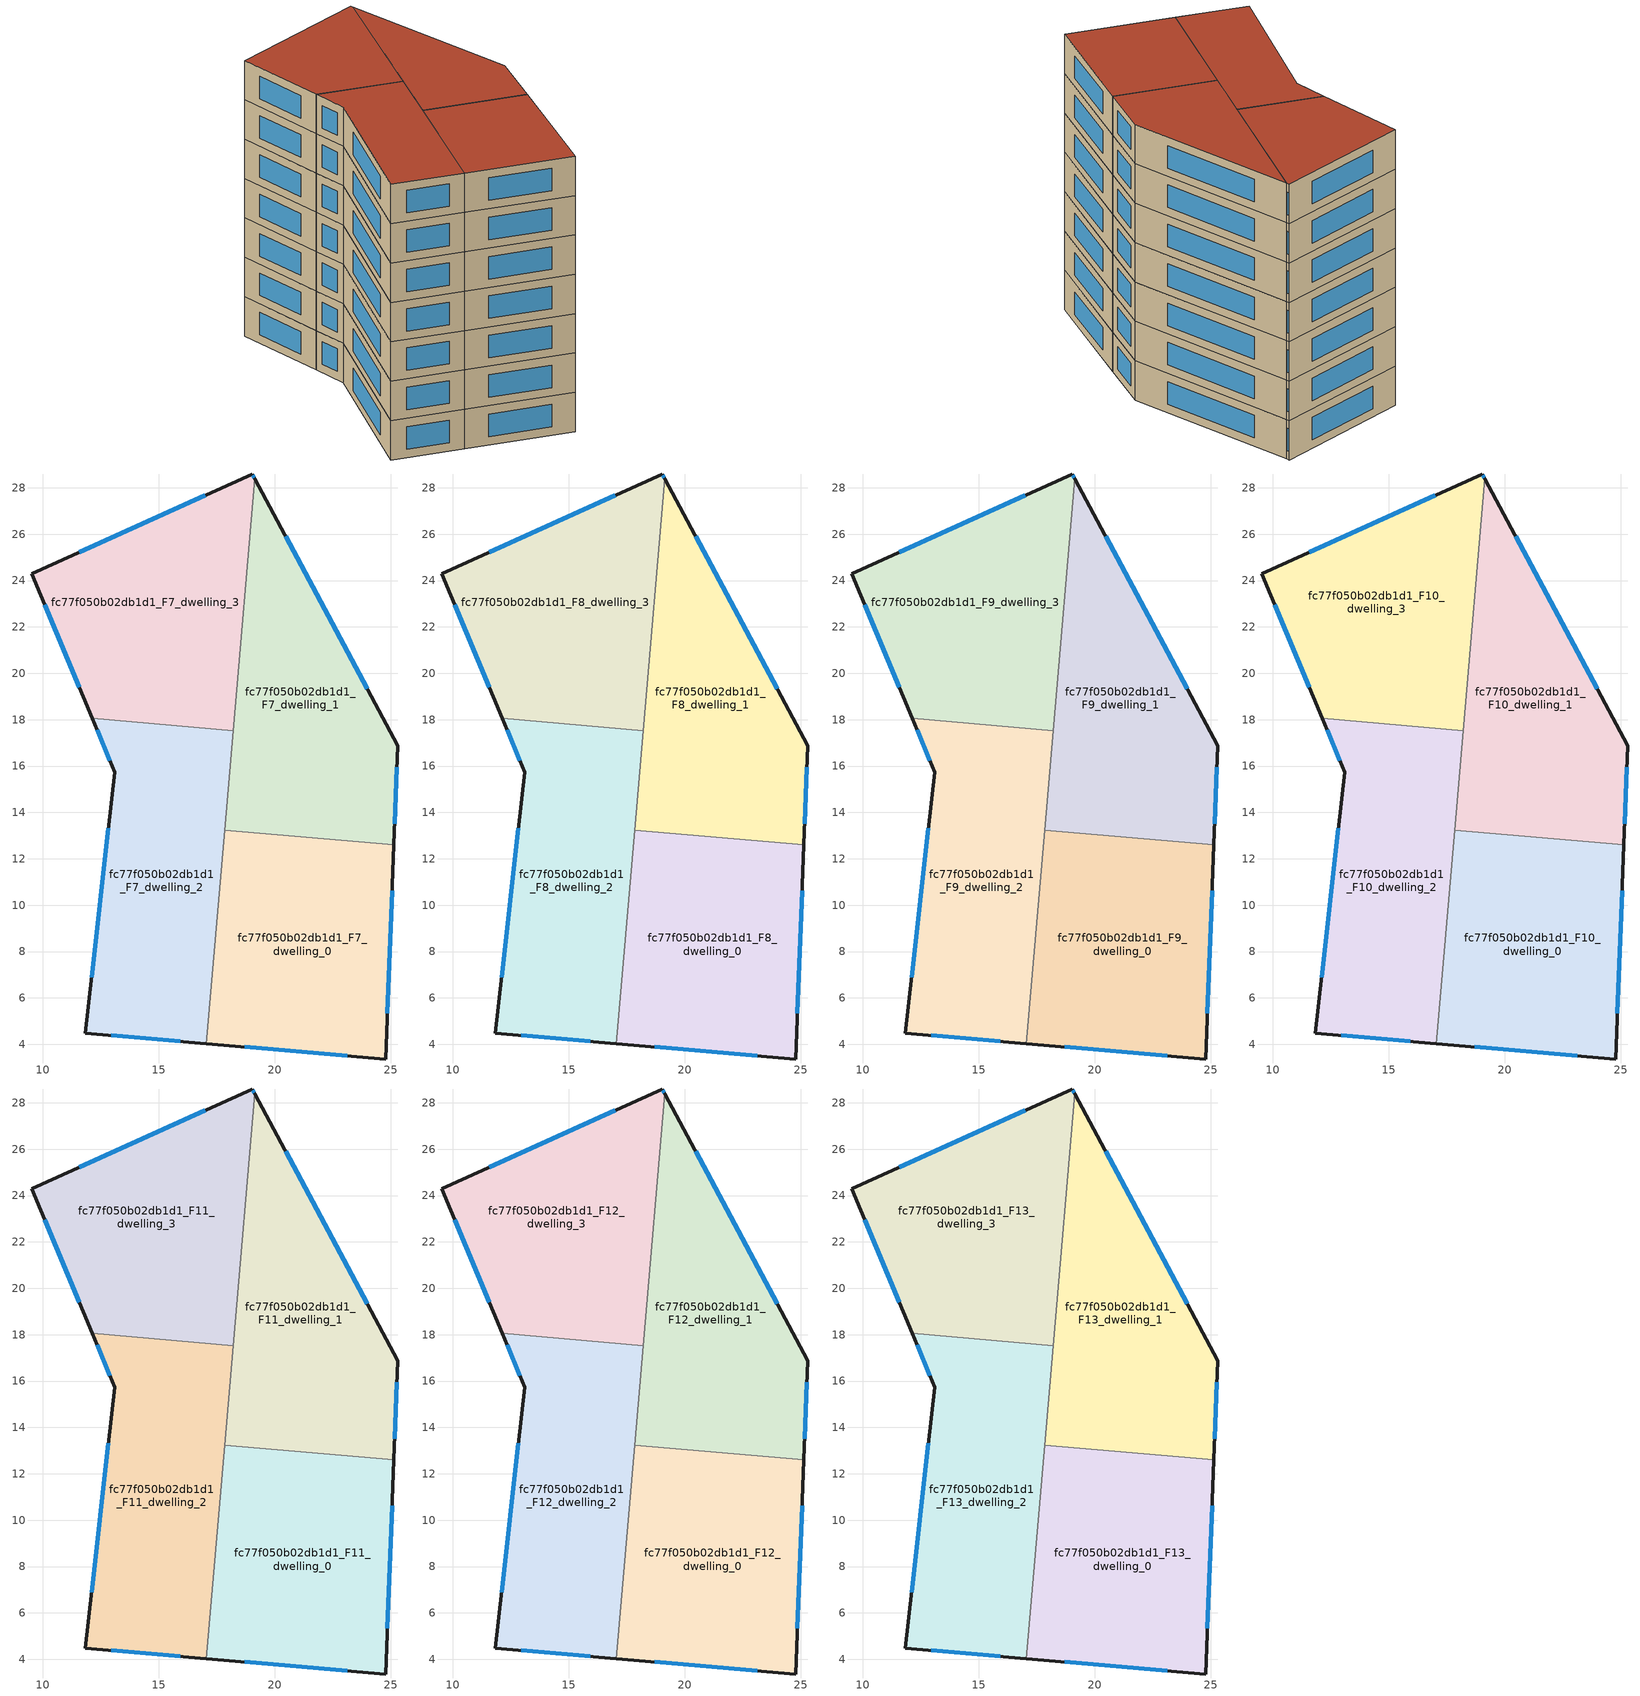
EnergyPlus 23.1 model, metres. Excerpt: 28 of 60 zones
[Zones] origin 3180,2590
fc77f050b02db1d1_F7_dwelling_0
 floor to fc77f050b02db1d1_F6_dwelling_0 (EU_floor_Construction): 25.14,12.61 24.79,3.36 17.04,4.03 17.84,13.24 z21
 wall outside (EU_wall_Construction): 17.04,4.03 24.79,3.36 25.14,12.61 z21:24
 wall to fc77f050b02db1d1_F7_dwelling_1 (EU_wall_Construction): 25.14,12.61 17.84,13.24 z21:24
 wall to fc77f050b02db1d1_F7_dwelling_2 (EU_wall_Construction): 17.84,13.24 17.04,4.03 z21:24
 window (EU_Window_Construction): 24.86,5.34 25.07,10.63 / 18.7,3.89 23.13,3.51 z21.64:23.36
fc77f050b02db1d1_F7_dwelling_1
 floor to fc77f050b02db1d1_F6_dwelling_1 (EU_floor_Construction): 19.15,28.39 25.3,16.87 25.14,12.61 17.84,13.24 z21
 wall outside (EU_wall_Construction): 25.14,12.61 25.3,16.87 19.15,28.39 z21:24
 wall to fc77f050b02db1d1_F7_dwelling_3 (EU_wall_Construction): 19.15,28.39 18.21,17.53 z21:24
 wall to fc77f050b02db1d1_F7_dwelling_2 (EU_wall_Construction): 18.21,17.53 17.84,13.24 z21:24
 window (EU_Window_Construction): 25.18,13.52 25.27,15.96 / 23.99,19.34 20.47,25.92 z21.64:23.36
fc77f050b02db1d1_F7_dwelling_2
 floor to fc77f050b02db1d1_F6_dwelling_2 (EU_floor_Construction): 18.21,17.53 17.04,4.03 11.84,4.48 13.1,15.73 12.13,18.06 z21
 wall outside (EU_wall_Construction): 12.13,18.06 13.1,15.73 11.84,4.48 17.04,4.03 z21:24
 wall to fc77f050b02db1d1_F7_dwelling_3 (EU_wall_Construction): 18.21,17.53 12.13,18.06 z21:24
 window (EU_Window_Construction): 12.83,13.32 12.11,6.89 / 12.34,17.56 12.89,16.23 / 12.95,4.38 15.93,4.13 z21.64:23.36
fc77f050b02db1d1_F7_dwelling_3
 floor to fc77f050b02db1d1_F6_dwelling_3 (EU_floor_Construction): 19.04,28.6 19.15,28.39 18.21,17.53 12.13,18.06 9.52,24.29 z21
 wall outside (EU_wall_Construction): 19.15,28.39 19.04,28.6 9.52,24.29 12.13,18.06 z21:24
 window (EU_Window_Construction): 19.12,28.44 19.06,28.55 / 10.08,22.96 11.57,19.39 / 17,27.68 11.56,25.22 z21.64:23.36
fc77f050b02db1d1_F8_dwelling_0
 floor to fc77f050b02db1d1_F7_dwelling_0 (EU_floor_Construction): 25.14,12.61 24.79,3.36 17.04,4.03 17.84,13.24 z24
 wall outside (EU_wall_Construction): 17.04,4.03 24.79,3.36 25.14,12.61 z24:27
 wall to fc77f050b02db1d1_F8_dwelling_1 (EU_wall_Construction): 25.14,12.61 17.84,13.24 z24:27
 wall to fc77f050b02db1d1_F8_dwelling_2 (EU_wall_Construction): 17.84,13.24 17.04,4.03 z24:27
 window (EU_Window_Construction): 24.86,5.34 25.07,10.63 / 18.7,3.89 23.13,3.51 z24.64:26.36
fc77f050b02db1d1_F8_dwelling_1
 floor to fc77f050b02db1d1_F7_dwelling_1 (EU_floor_Construction): 19.15,28.39 25.3,16.87 25.14,12.61 17.84,13.24 z24
 wall outside (EU_wall_Construction): 25.14,12.61 25.3,16.87 19.15,28.39 z24:27
 wall to fc77f050b02db1d1_F8_dwelling_3 (EU_wall_Construction): 19.15,28.39 18.21,17.53 z24:27
 wall to fc77f050b02db1d1_F8_dwelling_2 (EU_wall_Construction): 18.21,17.53 17.84,13.24 z24:27
 window (EU_Window_Construction): 25.18,13.52 25.27,15.96 / 23.99,19.34 20.47,25.92 z24.64:26.36
fc77f050b02db1d1_F8_dwelling_2
 floor to fc77f050b02db1d1_F7_dwelling_2 (EU_floor_Construction): 18.21,17.53 17.04,4.03 11.84,4.48 13.1,15.73 12.13,18.06 z24
 wall outside (EU_wall_Construction): 12.13,18.06 13.1,15.73 11.84,4.48 17.04,4.03 z24:27
 wall to fc77f050b02db1d1_F8_dwelling_3 (EU_wall_Construction): 18.21,17.53 12.13,18.06 z24:27
 window (EU_Window_Construction): 12.83,13.32 12.11,6.89 / 12.34,17.56 12.89,16.23 / 12.95,4.38 15.93,4.13 z24.64:26.36
fc77f050b02db1d1_F8_dwelling_3
 floor to fc77f050b02db1d1_F7_dwelling_3 (EU_floor_Construction): 19.04,28.6 19.15,28.39 18.21,17.53 12.13,18.06 9.52,24.29 z24
 wall outside (EU_wall_Construction): 19.15,28.39 19.04,28.6 9.52,24.29 12.13,18.06 z24:27
 window (EU_Window_Construction): 19.12,28.44 19.06,28.55 / 10.08,22.96 11.57,19.39 / 17,27.68 11.56,25.22 z24.64:26.36
fc77f050b02db1d1_F9_dwelling_0
 floor to fc77f050b02db1d1_F8_dwelling_0 (EU_floor_Construction): 25.14,12.61 24.79,3.36 17.04,4.03 17.84,13.24 z27
 wall outside (EU_wall_Construction): 17.04,4.03 24.79,3.36 25.14,12.61 z27:30
 wall to fc77f050b02db1d1_F9_dwelling_1 (EU_wall_Construction): 25.14,12.61 17.84,13.24 z27:30
 wall to fc77f050b02db1d1_F9_dwelling_2 (EU_wall_Construction): 17.84,13.24 17.04,4.03 z27:30
 window (EU_Window_Construction): 24.86,5.34 25.07,10.63 / 18.7,3.89 23.13,3.51 z27.64:29.36
fc77f050b02db1d1_F9_dwelling_1
 floor to fc77f050b02db1d1_F8_dwelling_1 (EU_floor_Construction): 19.15,28.39 25.3,16.87 25.14,12.61 17.84,13.24 z27
 wall outside (EU_wall_Construction): 25.14,12.61 25.3,16.87 19.15,28.39 z27:30
 wall to fc77f050b02db1d1_F9_dwelling_3 (EU_wall_Construction): 19.15,28.39 18.21,17.53 z27:30
 wall to fc77f050b02db1d1_F9_dwelling_2 (EU_wall_Construction): 18.21,17.53 17.84,13.24 z27:30
 window (EU_Window_Construction): 25.18,13.52 25.27,15.96 / 23.99,19.34 20.47,25.92 z27.64:29.36
fc77f050b02db1d1_F9_dwelling_2
 floor to fc77f050b02db1d1_F8_dwelling_2 (EU_floor_Construction): 18.21,17.53 17.04,4.03 11.84,4.48 13.1,15.73 12.13,18.06 z27
 wall outside (EU_wall_Construction): 12.13,18.06 13.1,15.73 11.84,4.48 17.04,4.03 z27:30
 wall to fc77f050b02db1d1_F9_dwelling_3 (EU_wall_Construction): 18.21,17.53 12.13,18.06 z27:30
 window (EU_Window_Construction): 12.83,13.32 12.11,6.89 / 12.34,17.56 12.89,16.23 / 12.95,4.38 15.93,4.13 z27.64:29.36
fc77f050b02db1d1_F9_dwelling_3
 floor to fc77f050b02db1d1_F8_dwelling_3 (EU_floor_Construction): 19.04,28.6 19.15,28.39 18.21,17.53 12.13,18.06 9.52,24.29 z27
 wall outside (EU_wall_Construction): 19.15,28.39 19.04,28.6 9.52,24.29 12.13,18.06 z27:30
 window (EU_Window_Construction): 19.12,28.44 19.06,28.55 / 10.08,22.96 11.57,19.39 / 17,27.68 11.56,25.22 z27.64:29.36
fc77f050b02db1d1_F10_dwelling_0
 floor to fc77f050b02db1d1_F9_dwelling_0 (EU_floor_Construction): 25.14,12.61 24.79,3.36 17.04,4.03 17.84,13.24 z30
 wall outside (EU_wall_Construction): 17.04,4.03 24.79,3.36 25.14,12.61 z30:33
 wall to fc77f050b02db1d1_F10_dwelling_1 (EU_wall_Construction): 25.14,12.61 17.84,13.24 z30:33
 wall to fc77f050b02db1d1_F10_dwelling_2 (EU_wall_Construction): 17.84,13.24 17.04,4.03 z30:33
 window (EU_Window_Construction): 24.86,5.34 25.07,10.63 / 18.7,3.89 23.13,3.51 z30.64:32.36
fc77f050b02db1d1_F10_dwelling_1
 floor to fc77f050b02db1d1_F9_dwelling_1 (EU_floor_Construction): 19.15,28.39 25.3,16.87 25.14,12.61 17.84,13.24 z30
 wall outside (EU_wall_Construction): 25.14,12.61 25.3,16.87 19.15,28.39 z30:33
 wall to fc77f050b02db1d1_F10_dwelling_3 (EU_wall_Construction): 19.15,28.39 18.21,17.53 z30:33
 wall to fc77f050b02db1d1_F10_dwelling_2 (EU_wall_Construction): 18.21,17.53 17.84,13.24 z30:33
 window (EU_Window_Construction): 25.18,13.52 25.27,15.96 / 23.99,19.34 20.47,25.92 z30.64:32.36
fc77f050b02db1d1_F10_dwelling_2
 floor to fc77f050b02db1d1_F9_dwelling_2 (EU_floor_Construction): 18.21,17.53 17.04,4.03 11.84,4.48 13.1,15.73 12.13,18.06 z30
 wall outside (EU_wall_Construction): 12.13,18.06 13.1,15.73 11.84,4.48 17.04,4.03 z30:33
 wall to fc77f050b02db1d1_F10_dwelling_3 (EU_wall_Construction): 18.21,17.53 12.13,18.06 z30:33
 window (EU_Window_Construction): 12.83,13.32 12.11,6.89 / 12.34,17.56 12.89,16.23 / 12.95,4.38 15.93,4.13 z30.64:32.36
fc77f050b02db1d1_F10_dwelling_3
 floor to fc77f050b02db1d1_F9_dwelling_3 (EU_floor_Construction): 19.04,28.6 19.15,28.39 18.21,17.53 12.13,18.06 9.52,24.29 z30
 wall outside (EU_wall_Construction): 19.15,28.39 19.04,28.6 9.52,24.29 12.13,18.06 z30:33
 window (EU_Window_Construction): 19.12,28.44 19.06,28.55 / 10.08,22.96 11.57,19.39 / 17,27.68 11.56,25.22 z30.64:32.36
fc77f050b02db1d1_F11_dwelling_0
 floor to fc77f050b02db1d1_F10_dwelling_0 (EU_floor_Construction): 25.14,12.61 24.79,3.36 17.04,4.03 17.84,13.24 z33
 wall outside (EU_wall_Construction): 17.04,4.03 24.79,3.36 25.14,12.61 z33:36
 wall to fc77f050b02db1d1_F11_dwelling_1 (EU_wall_Construction): 25.14,12.61 17.84,13.24 z33:36
 wall to fc77f050b02db1d1_F11_dwelling_2 (EU_wall_Construction): 17.84,13.24 17.04,4.03 z33:36
 window (EU_Window_Construction): 24.86,5.34 25.07,10.63 / 18.7,3.89 23.13,3.51 z33.64:35.36
fc77f050b02db1d1_F11_dwelling_1
 floor to fc77f050b02db1d1_F10_dwelling_1 (EU_floor_Construction): 19.15,28.39 25.3,16.87 25.14,12.61 17.84,13.24 z33
 wall outside (EU_wall_Construction): 25.14,12.61 25.3,16.87 19.15,28.39 z33:36
 wall to fc77f050b02db1d1_F11_dwelling_3 (EU_wall_Construction): 19.15,28.39 18.21,17.53 z33:36
 wall to fc77f050b02db1d1_F11_dwelling_2 (EU_wall_Construction): 18.21,17.53 17.84,13.24 z33:36
 window (EU_Window_Construction): 25.18,13.52 25.27,15.96 / 23.99,19.34 20.47,25.92 z33.64:35.36
fc77f050b02db1d1_F11_dwelling_2
 floor to fc77f050b02db1d1_F10_dwelling_2 (EU_floor_Construction): 18.21,17.53 17.04,4.03 11.84,4.48 13.1,15.73 12.13,18.06 z33
 wall outside (EU_wall_Construction): 12.13,18.06 13.1,15.73 11.84,4.48 17.04,4.03 z33:36
 wall to fc77f050b02db1d1_F11_dwelling_3 (EU_wall_Construction): 18.21,17.53 12.13,18.06 z33:36
 window (EU_Window_Construction): 12.83,13.32 12.11,6.89 / 12.34,17.56 12.89,16.23 / 12.95,4.38 15.93,4.13 z33.64:35.36
fc77f050b02db1d1_F11_dwelling_3
 floor to fc77f050b02db1d1_F10_dwelling_3 (EU_floor_Construction): 19.04,28.6 19.15,28.39 18.21,17.53 12.13,18.06 9.52,24.29 z33
 wall outside (EU_wall_Construction): 19.15,28.39 19.04,28.6 9.52,24.29 12.13,18.06 z33:36
 window (EU_Window_Construction): 19.12,28.44 19.06,28.55 / 10.08,22.96 11.57,19.39 / 17,27.68 11.56,25.22 z33.64:35.36
fc77f050b02db1d1_F12_dwelling_0
 floor to fc77f050b02db1d1_F11_dwelling_0 (EU_floor_Construction): 25.14,12.61 24.79,3.36 17.04,4.03 17.84,13.24 z36
 wall outside (EU_wall_Construction): 17.04,4.03 24.79,3.36 25.14,12.61 z36:39
 wall to fc77f050b02db1d1_F12_dwelling_1 (EU_wall_Construction): 25.14,12.61 17.84,13.24 z36:39
 wall to fc77f050b02db1d1_F12_dwelling_2 (EU_wall_Construction): 17.84,13.24 17.04,4.03 z36:39
 window (EU_Window_Construction): 24.86,5.34 25.07,10.63 / 18.7,3.89 23.13,3.51 z36.64:38.36
fc77f050b02db1d1_F12_dwelling_1
 floor to fc77f050b02db1d1_F11_dwelling_1 (EU_floor_Construction): 19.15,28.39 25.3,16.87 25.14,12.61 17.84,13.24 z36
 wall outside (EU_wall_Construction): 25.14,12.61 25.3,16.87 19.15,28.39 z36:39
 wall to fc77f050b02db1d1_F12_dwelling_3 (EU_wall_Construction): 19.15,28.39 18.21,17.53 z36:39
 wall to fc77f050b02db1d1_F12_dwelling_2 (EU_wall_Construction): 18.21,17.53 17.84,13.24 z36:39
 window (EU_Window_Construction): 25.18,13.52 25.27,15.96 / 23.99,19.34 20.47,25.92 z36.64:38.36
fc77f050b02db1d1_F12_dwelling_2
 floor to fc77f050b02db1d1_F11_dwelling_2 (EU_floor_Construction): 18.21,17.53 17.04,4.03 11.84,4.48 13.1,15.73 12.13,18.06 z36
 wall outside (EU_wall_Construction): 12.13,18.06 13.1,15.73 11.84,4.48 17.04,4.03 z36:39
 wall to fc77f050b02db1d1_F12_dwelling_3 (EU_wall_Construction): 18.21,17.53 12.13,18.06 z36:39
 window (EU_Window_Construction): 12.83,13.32 12.11,6.89 / 12.34,17.56 12.89,16.23 / 12.95,4.38 15.93,4.13 z36.64:38.36
fc77f050b02db1d1_F12_dwelling_3
 floor to fc77f050b02db1d1_F11_dwelling_3 (EU_floor_Construction): 19.04,28.6 19.15,28.39 18.21,17.53 12.13,18.06 9.52,24.29 z36
 wall outside (EU_wall_Construction): 19.15,28.39 19.04,28.6 9.52,24.29 12.13,18.06 z36:39
 window (EU_Window_Construction): 19.12,28.44 19.06,28.55 / 10.08,22.96 11.57,19.39 / 17,27.68 11.56,25.22 z36.64:38.36
fc77f050b02db1d1_F13_dwelling_0
 floor to fc77f050b02db1d1_F12_dwelling_0 (EU_floor_Construction): 25.14,12.61 24.79,3.36 17.04,4.03 17.84,13.24 z39
 wall outside (EU_wall_Construction): 17.04,4.03 24.79,3.36 25.14,12.61 z39:42
 wall to fc77f050b02db1d1_F13_dwelling_1 (EU_wall_Construction): 25.14,12.61 17.84,13.24 z39:42
 wall to fc77f050b02db1d1_F13_dwelling_2 (EU_wall_Construction): 17.84,13.24 17.04,4.03 z39:42
 window (EU_Window_Construction): 24.86,5.34 25.07,10.63 / 18.7,3.89 23.13,3.51 z39.64:41.36
 roof outside (EU_roof_Construction): 24.79,3.36 25.14,12.61 17.84,13.24 17.04,4.03 z42
fc77f050b02db1d1_F13_dwelling_1
 floor to fc77f050b02db1d1_F12_dwelling_1 (EU_floor_Construction): 19.15,28.39 25.3,16.87 25.14,12.61 17.84,13.24 z39
 wall outside (EU_wall_Construction): 25.14,12.61 25.3,16.87 19.15,28.39 z39:42
 wall to fc77f050b02db1d1_F13_dwelling_3 (EU_wall_Construction): 19.15,28.39 18.21,17.53 z39:42
 wall to fc77f050b02db1d1_F13_dwelling_2 (EU_wall_Construction): 18.21,17.53 17.84,13.24 z39:42
 window (EU_Window_Construction): 25.18,13.52 25.27,15.96 / 23.99,19.34 20.47,25.92 z39.64:41.36
 roof outside (EU_roof_Construction): 25.14,12.61 25.3,16.87 19.15,28.39 17.84,13.24 z42
fc77f050b02db1d1_F13_dwelling_2
 floor to fc77f050b02db1d1_F12_dwelling_2 (EU_floor_Construction): 18.21,17.53 17.04,4.03 11.84,4.48 13.1,15.73 12.13,18.06 z39
 wall outside (EU_wall_Construction): 12.13,18.06 13.1,15.73 11.84,4.48 17.04,4.03 z39:42
 wall to fc77f050b02db1d1_F13_dwelling_3 (EU_wall_Construction): 18.21,17.53 12.13,18.06 z39:42
 window (EU_Window_Construction): 12.83,13.32 12.11,6.89 / 12.34,17.56 12.89,16.23 / 12.95,4.38 15.93,4.13 z39.64:41.36
 roof outside (EU_roof_Construction): 17.04,4.03 18.21,17.53 12.13,18.06 13.1,15.73 11.84,4.48 z42
fc77f050b02db1d1_F13_dwelling_3
 floor to fc77f050b02db1d1_F12_dwelling_3 (EU_floor_Construction): 19.04,28.6 19.15,28.39 18.21,17.53 12.13,18.06 9.52,24.29 z39
 wall outside (EU_wall_Construction): 19.15,28.39 19.04,28.6 9.52,24.29 12.13,18.06 z39:42
 window (EU_Window_Construction): 19.12,28.44 19.06,28.55 / 10.08,22.96 11.57,19.39 / 17,27.68 11.56,25.22 z39.64:41.36
 roof outside (EU_roof_Construction): 18.21,17.53 19.15,28.39 19.04,28.6 9.52,24.29 12.13,18.06 z42
[Building]
EU S2 Campaign: North Axis=0; Terrain=City; Solar Distribution=FullExterior
[Site:Location]
Yerevan-Zvartnots.Intl.AP: Latitude=40.15; Longitude=44.383; Time Zone=4; Elevation=854
[SizingPeriod:WeatherFileDays]
AnnualSizingPeriod: Begin Month=1; Begin Day of Month=1; End Month=12; End Day of Month=31; Day of Week for Start Day=Monday; Use Weather File Daylight Saving Period=No; Use Weather File Rain and Snow Indicators=No
[MATERIAL]
EU_InternalMass_Material: Roughness=MediumRough; Thickness=0.1; Conductivity=1; Density=1800; Specific Heat=900; Thermal Absorptance=0.9; Solar Absorptance=0.7; Visible Absorptance=0.7
[MATERIAL:NOMASS] Roughness=MediumRough; Thermal Absorptance=0.9; Solar Absorptance=0.7; Visible Absorptance=0.7
Name | Thermal Resistance
EU_wall_NoMass | 1.05043
EU_roof_NoMass | 1.45357
EU_floor_NoMass | 0.478065
[WINDOWMATERIAL:SIMPLEGLAZINGSYSTEM]
EU_Window_SimpleGlazing: UFactor=2.5566; Solar Heat Gain Coefficient=0.75; Visible Transmittance=0.75
[CONSTRUCTION]
EU_wall_Construction: EU_wall_NoMass
EU_roof_Construction: EU_roof_NoMass
EU_floor_Construction: EU_floor_NoMass
EU_Window_Construction: EU_Window_SimpleGlazing
EU_InternalMass_Construction: EU_InternalMass_Material
[ZONE] Type=1; Multiplier=1; Ceiling Height=autocalculate; Floor Area=autocalculate; Part of Total Floor Area=Yes
Name | Volume
fc77f050b02db1d1_F7_dwelling_0; fc77f050b02db1d1_F8_dwelling_0; fc77f050b02db1d1_F9_dwelling_0; fc77f050b02db1d1_F10_dwelling_0; fc77f050b02db1d1_F11_dwelling_0; fc77f050b02db1d1_F12_dwelling_0; fc77f050b02db1d1_F13_dwelling_0 | 209.441
fc77f050b02db1d1_F7_dwelling_1; fc77f050b02db1d1_F8_dwelling_1; fc77f050b02db1d1_F9_dwelling_1; fc77f050b02db1d1_F10_dwelling_1; fc77f050b02db1d1_F11_dwelling_1; fc77f050b02db1d1_F12_dwelling_1; fc77f050b02db1d1_F13_dwelling_1 | 209.45
fc77f050b02db1d1_F7_dwelling_2; fc77f050b02db1d1_F8_dwelling_2; fc77f050b02db1d1_F9_dwelling_2; fc77f050b02db1d1_F10_dwelling_2; fc77f050b02db1d1_F11_dwelling_2; fc77f050b02db1d1_F12_dwelling_2; fc77f050b02db1d1_F13_dwelling_2 | 209.439
fc77f050b02db1d1_F7_dwelling_3; fc77f050b02db1d1_F8_dwelling_3; fc77f050b02db1d1_F9_dwelling_3; fc77f050b02db1d1_F10_dwelling_3; fc77f050b02db1d1_F11_dwelling_3; fc77f050b02db1d1_F12_dwelling_3; fc77f050b02db1d1_F13_dwelling_3 | 209.448
[INTERNALMASS] Construction=EU_InternalMass_Construction
Name | Zone or ZoneList | Surface Area
fc77f050b02db1d1_F7_dwelling_0_EU_InternalMass | fc77f050b02db1d1_F7_dwelling_0 | 69.8119
fc77f050b02db1d1_F7_dwelling_1_EU_InternalMass | fc77f050b02db1d1_F7_dwelling_1 | 69.8125
fc77f050b02db1d1_F7_dwelling_2_EU_InternalMass | fc77f050b02db1d1_F7_dwelling_2 | 69.8131
fc77f050b02db1d1_F7_dwelling_3_EU_InternalMass | fc77f050b02db1d1_F7_dwelling_3 | 69.8137
fc77f050b02db1d1_F8_dwelling_0_EU_InternalMass | fc77f050b02db1d1_F8_dwelling_0 | 69.8119
fc77f050b02db1d1_F8_dwelling_1_EU_InternalMass | fc77f050b02db1d1_F8_dwelling_1 | 69.8125
fc77f050b02db1d1_F8_dwelling_2_EU_InternalMass | fc77f050b02db1d1_F8_dwelling_2 | 69.8131
fc77f050b02db1d1_F8_dwelling_3_EU_InternalMass | fc77f050b02db1d1_F8_dwelling_3 | 69.8137
fc77f050b02db1d1_F9_dwelling_0_EU_InternalMass | fc77f050b02db1d1_F9_dwelling_0 | 69.8119
fc77f050b02db1d1_F9_dwelling_1_EU_InternalMass | fc77f050b02db1d1_F9_dwelling_1 | 69.8125
fc77f050b02db1d1_F9_dwelling_2_EU_InternalMass | fc77f050b02db1d1_F9_dwelling_2 | 69.8131
fc77f050b02db1d1_F9_dwelling_3_EU_InternalMass | fc77f050b02db1d1_F9_dwelling_3 | 69.8137
fc77f050b02db1d1_F10_dwelling_0_EU_InternalMass | fc77f050b02db1d1_F10_dwelling_0 | 69.8119
fc77f050b02db1d1_F10_dwelling_1_EU_InternalMass | fc77f050b02db1d1_F10_dwelling_1 | 69.8125
fc77f050b02db1d1_F10_dwelling_2_EU_InternalMass | fc77f050b02db1d1_F10_dwelling_2 | 69.8131
fc77f050b02db1d1_F10_dwelling_3_EU_InternalMass | fc77f050b02db1d1_F10_dwelling_3 | 69.8137
fc77f050b02db1d1_F11_dwelling_0_EU_InternalMass | fc77f050b02db1d1_F11_dwelling_0 | 69.8119
fc77f050b02db1d1_F11_dwelling_1_EU_InternalMass | fc77f050b02db1d1_F11_dwelling_1 | 69.8125
fc77f050b02db1d1_F11_dwelling_2_EU_InternalMass | fc77f050b02db1d1_F11_dwelling_2 | 69.8131
fc77f050b02db1d1_F11_dwelling_3_EU_InternalMass | fc77f050b02db1d1_F11_dwelling_3 | 69.8137
fc77f050b02db1d1_F12_dwelling_0_EU_InternalMass | fc77f050b02db1d1_F12_dwelling_0 | 69.8119
fc77f050b02db1d1_F12_dwelling_1_EU_InternalMass | fc77f050b02db1d1_F12_dwelling_1 | 69.8125
fc77f050b02db1d1_F12_dwelling_2_EU_InternalMass | fc77f050b02db1d1_F12_dwelling_2 | 69.8131
fc77f050b02db1d1_F12_dwelling_3_EU_InternalMass | fc77f050b02db1d1_F12_dwelling_3 | 69.8137
fc77f050b02db1d1_F13_dwelling_0_EU_InternalMass | fc77f050b02db1d1_F13_dwelling_0 | 69.8119
fc77f050b02db1d1_F13_dwelling_1_EU_InternalMass | fc77f050b02db1d1_F13_dwelling_1 | 69.8125
fc77f050b02db1d1_F13_dwelling_2_EU_InternalMass | fc77f050b02db1d1_F13_dwelling_2 | 69.8131
fc77f050b02db1d1_F13_dwelling_3_EU_InternalMass | fc77f050b02db1d1_F13_dwelling_3 | 69.8137
[OTHEREQUIPMENT] Fuel Type=Electricity; Design Level Calculation Method=Watts/Area; Power per Zone Floor Area=1; Fraction Latent=0; Fraction Radiant=0; Fraction Lost=0; Carbon Dioxide Generation Rate=0; EndUse Subcategory=EU_Step8_InternalGains
Name | Zone or ZoneList or Space or SpaceList | Schedule
EU_Step8_InternalGain_fc77f050b02db1d1_F7_dwelling_0_f000 | fc77f050b02db1d1_F7_dwelling_0 | EU_Step8_GainSchedule_fc77f050b02db1d1_F7_dwelling_0_f000
EU_Step8_InternalGain_fc77f050b02db1d1_F7_dwelling_1_f000 | fc77f050b02db1d1_F7_dwelling_1 | EU_Step8_GainSchedule_fc77f050b02db1d1_F7_dwelling_1_f000
EU_Step8_InternalGain_fc77f050b02db1d1_F7_dwelling_2_f000 | fc77f050b02db1d1_F7_dwelling_2 | EU_Step8_GainSchedule_fc77f050b02db1d1_F7_dwelling_2_f000
EU_Step8_InternalGain_fc77f050b02db1d1_F7_dwelling_3_f000 | fc77f050b02db1d1_F7_dwelling_3 | EU_Step8_GainSchedule_fc77f050b02db1d1_F7_dwelling_3_f000
EU_Step8_InternalGain_fc77f050b02db1d1_F8_dwelling_0_f000 | fc77f050b02db1d1_F8_dwelling_0 | EU_Step8_GainSchedule_fc77f050b02db1d1_F8_dwelling_0_f000
EU_Step8_InternalGain_fc77f050b02db1d1_F8_dwelling_1_f000 | fc77f050b02db1d1_F8_dwelling_1 | EU_Step8_GainSchedule_fc77f050b02db1d1_F8_dwelling_1_f000
EU_Step8_InternalGain_fc77f050b02db1d1_F8_dwelling_2_f000 | fc77f050b02db1d1_F8_dwelling_2 | EU_Step8_GainSchedule_fc77f050b02db1d1_F8_dwelling_2_f000
EU_Step8_InternalGain_fc77f050b02db1d1_F8_dwelling_3_f000 | fc77f050b02db1d1_F8_dwelling_3 | EU_Step8_GainSchedule_fc77f050b02db1d1_F8_dwelling_3_f000
EU_Step8_InternalGain_fc77f050b02db1d1_F9_dwelling_0_f000 | fc77f050b02db1d1_F9_dwelling_0 | EU_Step8_GainSchedule_fc77f050b02db1d1_F9_dwelling_0_f000
EU_Step8_InternalGain_fc77f050b02db1d1_F9_dwelling_1_f000 | fc77f050b02db1d1_F9_dwelling_1 | EU_Step8_GainSchedule_fc77f050b02db1d1_F9_dwelling_1_f000
EU_Step8_InternalGain_fc77f050b02db1d1_F9_dwelling_2_f000 | fc77f050b02db1d1_F9_dwelling_2 | EU_Step8_GainSchedule_fc77f050b02db1d1_F9_dwelling_2_f000
EU_Step8_InternalGain_fc77f050b02db1d1_F9_dwelling_3_f000 | fc77f050b02db1d1_F9_dwelling_3 | EU_Step8_GainSchedule_fc77f050b02db1d1_F9_dwelling_3_f000
EU_Step8_InternalGain_fc77f050b02db1d1_F10_dwelling_0_f000 | fc77f050b02db1d1_F10_dwelling_0 | EU_Step8_GainSchedule_fc77f050b02db1d1_F10_dwelling_0_f000
EU_Step8_InternalGain_fc77f050b02db1d1_F10_dwelling_1_f000 | fc77f050b02db1d1_F10_dwelling_1 | EU_Step8_GainSchedule_fc77f050b02db1d1_F10_dwelling_1_f000
EU_Step8_InternalGain_fc77f050b02db1d1_F10_dwelling_2_f000 | fc77f050b02db1d1_F10_dwelling_2 | EU_Step8_GainSchedule_fc77f050b02db1d1_F10_dwelling_2_f000
EU_Step8_InternalGain_fc77f050b02db1d1_F10_dwelling_3_f000 | fc77f050b02db1d1_F10_dwelling_3 | EU_Step8_GainSchedule_fc77f050b02db1d1_F10_dwelling_3_f000
EU_Step8_InternalGain_fc77f050b02db1d1_F11_dwelling_0_f000 | fc77f050b02db1d1_F11_dwelling_0 | EU_Step8_GainSchedule_fc77f050b02db1d1_F11_dwelling_0_f000
EU_Step8_InternalGain_fc77f050b02db1d1_F11_dwelling_1_f000 | fc77f050b02db1d1_F11_dwelling_1 | EU_Step8_GainSchedule_fc77f050b02db1d1_F11_dwelling_1_f000
EU_Step8_InternalGain_fc77f050b02db1d1_F11_dwelling_2_f000 | fc77f050b02db1d1_F11_dwelling_2 | EU_Step8_GainSchedule_fc77f050b02db1d1_F11_dwelling_2_f000
EU_Step8_InternalGain_fc77f050b02db1d1_F11_dwelling_3_f000 | fc77f050b02db1d1_F11_dwelling_3 | EU_Step8_GainSchedule_fc77f050b02db1d1_F11_dwelling_3_f000
EU_Step8_InternalGain_fc77f050b02db1d1_F12_dwelling_0_f000 | fc77f050b02db1d1_F12_dwelling_0 | EU_Step8_GainSchedule_fc77f050b02db1d1_F12_dwelling_0_f000
EU_Step8_InternalGain_fc77f050b02db1d1_F12_dwelling_1_f000 | fc77f050b02db1d1_F12_dwelling_1 | EU_Step8_GainSchedule_fc77f050b02db1d1_F12_dwelling_1_f000
EU_Step8_InternalGain_fc77f050b02db1d1_F12_dwelling_2_f000 | fc77f050b02db1d1_F12_dwelling_2 | EU_Step8_GainSchedule_fc77f050b02db1d1_F12_dwelling_2_f000
EU_Step8_InternalGain_fc77f050b02db1d1_F12_dwelling_3_f000 | fc77f050b02db1d1_F12_dwelling_3 | EU_Step8_GainSchedule_fc77f050b02db1d1_F12_dwelling_3_f000
EU_Step8_InternalGain_fc77f050b02db1d1_F13_dwelling_0_f000 | fc77f050b02db1d1_F13_dwelling_0 | EU_Step8_GainSchedule_fc77f050b02db1d1_F13_dwelling_0_f000
EU_Step8_InternalGain_fc77f050b02db1d1_F13_dwelling_1_f000 | fc77f050b02db1d1_F13_dwelling_1 | EU_Step8_GainSchedule_fc77f050b02db1d1_F13_dwelling_1_f000
EU_Step8_InternalGain_fc77f050b02db1d1_F13_dwelling_2_f000 | fc77f050b02db1d1_F13_dwelling_2 | EU_Step8_GainSchedule_fc77f050b02db1d1_F13_dwelling_2_f000
EU_Step8_InternalGain_fc77f050b02db1d1_F13_dwelling_3_f000 | fc77f050b02db1d1_F13_dwelling_3 | EU_Step8_GainSchedule_fc77f050b02db1d1_F13_dwelling_3_f000
[ZONEVENTILATION:DESIGNFLOWRATE] Schedule=EU_AlwaysOn; Design Flow Rate Calculation Method=AirChanges/Hour; Air Changes per Hour=0.557805; Ventilation Type=Natural; Fan Pressure Rise=0; Fan Total Efficiency=1; Constant Term Coefficient=1; Temperature Term Coefficient=0; Velocity Term Coefficient=0; Velocity Squared Term Coefficient=0; Minimum Indoor Temperature=-100; Maximum Indoor Temperature=100; Delta Temperature=-100; Minimum Outdoor Temperature=-100; Maximum Outdoor Temperature=100; Maximum Wind Speed=40
Name | Zone or ZoneList or Space or SpaceList
EU_ConstantAir_fc77f050b02db1d1_F7_dwelling_0 | fc77f050b02db1d1_F7_dwelling_0
EU_ConstantAir_fc77f050b02db1d1_F7_dwelling_1 | fc77f050b02db1d1_F7_dwelling_1
EU_ConstantAir_fc77f050b02db1d1_F7_dwelling_2 | fc77f050b02db1d1_F7_dwelling_2
EU_ConstantAir_fc77f050b02db1d1_F7_dwelling_3 | fc77f050b02db1d1_F7_dwelling_3
EU_ConstantAir_fc77f050b02db1d1_F8_dwelling_0 | fc77f050b02db1d1_F8_dwelling_0
EU_ConstantAir_fc77f050b02db1d1_F8_dwelling_1 | fc77f050b02db1d1_F8_dwelling_1
EU_ConstantAir_fc77f050b02db1d1_F8_dwelling_2 | fc77f050b02db1d1_F8_dwelling_2
EU_ConstantAir_fc77f050b02db1d1_F8_dwelling_3 | fc77f050b02db1d1_F8_dwelling_3
EU_ConstantAir_fc77f050b02db1d1_F9_dwelling_0 | fc77f050b02db1d1_F9_dwelling_0
EU_ConstantAir_fc77f050b02db1d1_F9_dwelling_1 | fc77f050b02db1d1_F9_dwelling_1
EU_ConstantAir_fc77f050b02db1d1_F9_dwelling_2 | fc77f050b02db1d1_F9_dwelling_2
EU_ConstantAir_fc77f050b02db1d1_F9_dwelling_3 | fc77f050b02db1d1_F9_dwelling_3
EU_ConstantAir_fc77f050b02db1d1_F10_dwelling_0 | fc77f050b02db1d1_F10_dwelling_0
EU_ConstantAir_fc77f050b02db1d1_F10_dwelling_1 | fc77f050b02db1d1_F10_dwelling_1
EU_ConstantAir_fc77f050b02db1d1_F10_dwelling_2 | fc77f050b02db1d1_F10_dwelling_2
EU_ConstantAir_fc77f050b02db1d1_F10_dwelling_3 | fc77f050b02db1d1_F10_dwelling_3
EU_ConstantAir_fc77f050b02db1d1_F11_dwelling_0 | fc77f050b02db1d1_F11_dwelling_0
EU_ConstantAir_fc77f050b02db1d1_F11_dwelling_1 | fc77f050b02db1d1_F11_dwelling_1
EU_ConstantAir_fc77f050b02db1d1_F11_dwelling_2 | fc77f050b02db1d1_F11_dwelling_2
EU_ConstantAir_fc77f050b02db1d1_F11_dwelling_3 | fc77f050b02db1d1_F11_dwelling_3
EU_ConstantAir_fc77f050b02db1d1_F12_dwelling_0 | fc77f050b02db1d1_F12_dwelling_0
EU_ConstantAir_fc77f050b02db1d1_F12_dwelling_1 | fc77f050b02db1d1_F12_dwelling_1
EU_ConstantAir_fc77f050b02db1d1_F12_dwelling_2 | fc77f050b02db1d1_F12_dwelling_2
EU_ConstantAir_fc77f050b02db1d1_F12_dwelling_3 | fc77f050b02db1d1_F12_dwelling_3
EU_ConstantAir_fc77f050b02db1d1_F13_dwelling_0 | fc77f050b02db1d1_F13_dwelling_0
EU_ConstantAir_fc77f050b02db1d1_F13_dwelling_1 | fc77f050b02db1d1_F13_dwelling_1
EU_ConstantAir_fc77f050b02db1d1_F13_dwelling_2 | fc77f050b02db1d1_F13_dwelling_2
EU_ConstantAir_fc77f050b02db1d1_F13_dwelling_3 | fc77f050b02db1d1_F13_dwelling_3
[HVACTEMPLATE:THERMOSTAT] Constant Heating Setpoint=20; Constant Cooling Setpoint=50
EU_HeatOnly_fc77f050b02db1d1_F3_dwelling_4; EU_HeatOnly_fc77f050b02db1d1_F4_dwelling_0; EU_HeatOnly_fc77f050b02db1d1_F4_dwelling_1; EU_HeatOnly_fc77f050b02db1d1_F4_dwelling_2; EU_HeatOnly_fc77f050b02db1d1_F4_dwelling_3; EU_HeatOnly_fc77f050b02db1d1_F5_dwelling_0; EU_HeatOnly_fc77f050b02db1d1_F5_dwelling_1; EU_HeatOnly_fc77f050b02db1d1_F5_dwelling_2; EU_HeatOnly_fc77f050b02db1d1_F5_dwelling_3; EU_HeatOnly_fc77f050b02db1d1_F6_dwelling_0; EU_HeatOnly_fc77f050b02db1d1_F6_dwelling_1; EU_HeatOnly_fc77f050b02db1d1_F6_dwelling_2; EU_HeatOnly_fc77f050b02db1d1_F6_dwelling_3; EU_HeatOnly_fc77f050b02db1d1_F7_dwelling_0; EU_HeatOnly_fc77f050b02db1d1_F7_dwelling_1; EU_HeatOnly_fc77f050b02db1d1_F7_dwelling_2; EU_HeatOnly_fc77f050b02db1d1_F7_dwelling_3; EU_HeatOnly_fc77f050b02db1d1_F8_dwelling_0; EU_HeatOnly_fc77f050b02db1d1_F8_dwelling_1; EU_HeatOnly_fc77f050b02db1d1_F8_dwelling_2; EU_HeatOnly_fc77f050b02db1d1_F8_dwelling_3; EU_HeatOnly_fc77f050b02db1d1_F9_dwelling_0; EU_HeatOnly_fc77f050b02db1d1_F9_dwelling_1; EU_HeatOnly_fc77f050b02db1d1_F9_dwelling_2; EU_HeatOnly_fc77f050b02db1d1_F9_dwelling_3; EU_HeatOnly_fc77f050b02db1d1_F10_dwelling_0; EU_HeatOnly_fc77f050b02db1d1_F10_dwelling_1; EU_HeatOnly_fc77f050b02db1d1_F10_dwelling_2; EU_HeatOnly_fc77f050b02db1d1_F10_dwelling_3; EU_HeatOnly_fc77f050b02db1d1_F11_dwelling_0; EU_HeatOnly_fc77f050b02db1d1_F11_dwelling_1; EU_HeatOnly_fc77f050b02db1d1_F11_dwelling_2; EU_HeatOnly_fc77f050b02db1d1_F11_dwelling_3; EU_HeatOnly_fc77f050b02db1d1_F12_dwelling_0; EU_HeatOnly_fc77f050b02db1d1_F12_dwelling_1; EU_HeatOnly_fc77f050b02db1d1_F12_dwelling_2; EU_HeatOnly_fc77f050b02db1d1_F12_dwelling_3; EU_HeatOnly_fc77f050b02db1d1_F13_dwelling_0; EU_HeatOnly_fc77f050b02db1d1_F13_dwelling_1; EU_HeatOnly_fc77f050b02db1d1_F13_dwelling_2; EU_HeatOnly_fc77f050b02db1d1_F13_dwelling_3
[HVACTEMPLATE:ZONE:IDEALLOADSAIRSYSTEM] System Availability Schedule=EU_AlwaysOn; Maximum Heating Supply Air Temperature=50; Minimum Cooling Supply Air Temperature=13; Maximum Heating Supply Air Humidity Ratio=0.0156; Minimum Cooling Supply Air Humidity Ratio=0.0077; Heating Limit=NoLimit; Cooling Limit=NoLimit; Heating Availability Schedule=EU_AlwaysOn; Cooling Availability Schedule=EU_CoolingOff; Dehumidification Control Type=ConstantSensibleHeatRatio; Cooling Sensible Heat Ratio=0.7; Dehumidification Setpoint=60; Humidification Control Type=None; Humidification Setpoint=30; Outdoor Air Method=None; Outdoor Air Flow Rate per Person=0.00944; Outdoor Air Flow Rate per Zone Floor Area=0; Outdoor Air Flow Rate per Zone=0; Demand Controlled Ventilation Type=None; Outdoor Air Economizer Type=NoEconomizer; Heat Recovery Type=None; Sensible Heat Recovery Effectiveness=0.7; Latent Heat Recovery Effectiveness=0.65
Name | Template Thermostat
fc77f050b02db1d1_F7_dwelling_0 | EU_HeatOnly_fc77f050b02db1d1_F7_dwelling_0
fc77f050b02db1d1_F7_dwelling_1 | EU_HeatOnly_fc77f050b02db1d1_F7_dwelling_1
fc77f050b02db1d1_F7_dwelling_2 | EU_HeatOnly_fc77f050b02db1d1_F7_dwelling_2
fc77f050b02db1d1_F7_dwelling_3 | EU_HeatOnly_fc77f050b02db1d1_F7_dwelling_3
fc77f050b02db1d1_F8_dwelling_0 | EU_HeatOnly_fc77f050b02db1d1_F8_dwelling_0
fc77f050b02db1d1_F8_dwelling_1 | EU_HeatOnly_fc77f050b02db1d1_F8_dwelling_1
fc77f050b02db1d1_F8_dwelling_2 | EU_HeatOnly_fc77f050b02db1d1_F8_dwelling_2
fc77f050b02db1d1_F8_dwelling_3 | EU_HeatOnly_fc77f050b02db1d1_F8_dwelling_3
fc77f050b02db1d1_F9_dwelling_0 | EU_HeatOnly_fc77f050b02db1d1_F9_dwelling_0
fc77f050b02db1d1_F9_dwelling_1 | EU_HeatOnly_fc77f050b02db1d1_F9_dwelling_1
fc77f050b02db1d1_F9_dwelling_2 | EU_HeatOnly_fc77f050b02db1d1_F9_dwelling_2
fc77f050b02db1d1_F9_dwelling_3 | EU_HeatOnly_fc77f050b02db1d1_F9_dwelling_3
fc77f050b02db1d1_F10_dwelling_0 | EU_HeatOnly_fc77f050b02db1d1_F10_dwelling_0
fc77f050b02db1d1_F10_dwelling_1 | EU_HeatOnly_fc77f050b02db1d1_F10_dwelling_1
fc77f050b02db1d1_F10_dwelling_2 | EU_HeatOnly_fc77f050b02db1d1_F10_dwelling_2
fc77f050b02db1d1_F10_dwelling_3 | EU_HeatOnly_fc77f050b02db1d1_F10_dwelling_3
fc77f050b02db1d1_F11_dwelling_0 | EU_HeatOnly_fc77f050b02db1d1_F11_dwelling_0
fc77f050b02db1d1_F11_dwelling_1 | EU_HeatOnly_fc77f050b02db1d1_F11_dwelling_1
fc77f050b02db1d1_F11_dwelling_2 | EU_HeatOnly_fc77f050b02db1d1_F11_dwelling_2
fc77f050b02db1d1_F11_dwelling_3 | EU_HeatOnly_fc77f050b02db1d1_F11_dwelling_3
fc77f050b02db1d1_F12_dwelling_0 | EU_HeatOnly_fc77f050b02db1d1_F12_dwelling_0
fc77f050b02db1d1_F12_dwelling_1 | EU_HeatOnly_fc77f050b02db1d1_F12_dwelling_1
fc77f050b02db1d1_F12_dwelling_2 | EU_HeatOnly_fc77f050b02db1d1_F12_dwelling_2
fc77f050b02db1d1_F12_dwelling_3 | EU_HeatOnly_fc77f050b02db1d1_F12_dwelling_3
fc77f050b02db1d1_F13_dwelling_0 | EU_HeatOnly_fc77f050b02db1d1_F13_dwelling_0
fc77f050b02db1d1_F13_dwelling_1 | EU_HeatOnly_fc77f050b02db1d1_F13_dwelling_1
fc77f050b02db1d1_F13_dwelling_2 | EU_HeatOnly_fc77f050b02db1d1_F13_dwelling_2
fc77f050b02db1d1_F13_dwelling_3 | EU_HeatOnly_fc77f050b02db1d1_F13_dwelling_3
[SIZING:ZONE] Zone Cooling Design Supply Air Temperature Input Method=SupplyAirTemperature; Zone Cooling Design Supply Air Temperature=13; Zone Heating Design Supply Air Temperature Input Method=SupplyAirTemperature; Zone Heating Design Supply Air Temperature=50; Zone Cooling Design Supply Air Humidity Ratio=0.008; Zone Heating Design Supply Air Humidity Ratio=0.008; Cooling Design Air Flow Method=DesignDay; Cooling Design Air Flow Rate=0; Cooling Minimum Air Flow per Zone Floor Area=0.000762; Cooling Minimum Air Flow=0; Cooling Minimum Air Flow Fraction=0.2; Heating Design Air Flow Method=DesignDay; Heating Design Air Flow Rate=0; Heating Maximum Air Flow per Zone Floor Area=0.002032; Heating Maximum Air Flow=0.141576; Heating Maximum Air Flow Fraction=0.3; Account for Dedicated Outdoor Air System=No; Dedicated Outdoor Air System Control Strategy=NeutralSupplyAir; Dedicated Outdoor Air Low Setpoint Temperature for Design=autosize; Dedicated Outdoor Air High Setpoint Temperature for Design=autosize; Zone Load Sizing Method=Sensible Load Only No Latent Load; Zone Latent Cooling Design Supply Air Humidity Ratio Input Method=HumidityRatioDifference; Zone Cooling Design Supply Air Humidity Ratio Difference=0.005; Zone Latent Heating Design Supply Air Humidity Ratio Input Method=HumidityRatioDifference; Zone Humidification Design Supply Air Humidity Ratio Difference=0.005
fc77f050b02db1d1_F7_dwelling_0; fc77f050b02db1d1_F7_dwelling_1; fc77f050b02db1d1_F7_dwelling_2; fc77f050b02db1d1_F7_dwelling_3; fc77f050b02db1d1_F8_dwelling_0; fc77f050b02db1d1_F8_dwelling_1; fc77f050b02db1d1_F8_dwelling_2; fc77f050b02db1d1_F8_dwelling_3; fc77f050b02db1d1_F9_dwelling_0; fc77f050b02db1d1_F9_dwelling_1; fc77f050b02db1d1_F9_dwelling_2; fc77f050b02db1d1_F9_dwelling_3; fc77f050b02db1d1_F10_dwelling_0; fc77f050b02db1d1_F10_dwelling_1; fc77f050b02db1d1_F10_dwelling_2; fc77f050b02db1d1_F10_dwelling_3; fc77f050b02db1d1_F11_dwelling_0; fc77f050b02db1d1_F11_dwelling_1; fc77f050b02db1d1_F11_dwelling_2; fc77f050b02db1d1_F11_dwelling_3; fc77f050b02db1d1_F12_dwelling_0; fc77f050b02db1d1_F12_dwelling_1; fc77f050b02db1d1_F12_dwelling_2; fc77f050b02db1d1_F12_dwelling_3; fc77f050b02db1d1_F13_dwelling_0; fc77f050b02db1d1_F13_dwelling_1; fc77f050b02db1d1_F13_dwelling_2; fc77f050b02db1d1_F13_dwelling_3
[SCHEDULE:CONSTANT]
Name | Hourly Value
EU_AlwaysOn | 1
EU_CoolingOff | 0
[SCHEDULE:FILE] Column Number=1; Rows to Skip at Top=0; Number of Hours of Data=8760; Column Separator=Comma; Interpolate to Timestep=No; Minutes per Item=60; Adjust Schedule for Daylight Savings=Yes
Name | File
EU_Step8_GainSchedule_fc77f050b02db1d1_F7_dwelling_0_f000 | ../../schedules/fc77f050b02db1d1/fc77f050b02db1d1_F7_dwelling_0_f000_gain.csv
EU_Step8_GainSchedule_fc77f050b02db1d1_F7_dwelling_1_f000 | ../../schedules/fc77f050b02db1d1/fc77f050b02db1d1_F7_dwelling_1_f000_gain.csv
EU_Step8_GainSchedule_fc77f050b02db1d1_F7_dwelling_2_f000 | ../../schedules/fc77f050b02db1d1/fc77f050b02db1d1_F7_dwelling_2_f000_gain.csv
EU_Step8_GainSchedule_fc77f050b02db1d1_F7_dwelling_3_f000 | ../../schedules/fc77f050b02db1d1/fc77f050b02db1d1_F7_dwelling_3_f000_gain.csv
EU_Step8_GainSchedule_fc77f050b02db1d1_F8_dwelling_0_f000 | ../../schedules/fc77f050b02db1d1/fc77f050b02db1d1_F8_dwelling_0_f000_gain.csv
EU_Step8_GainSchedule_fc77f050b02db1d1_F8_dwelling_1_f000 | ../../schedules/fc77f050b02db1d1/fc77f050b02db1d1_F8_dwelling_1_f000_gain.csv
EU_Step8_GainSchedule_fc77f050b02db1d1_F8_dwelling_2_f000 | ../../schedules/fc77f050b02db1d1/fc77f050b02db1d1_F8_dwelling_2_f000_gain.csv
EU_Step8_GainSchedule_fc77f050b02db1d1_F8_dwelling_3_f000 | ../../schedules/fc77f050b02db1d1/fc77f050b02db1d1_F8_dwelling_3_f000_gain.csv
EU_Step8_GainSchedule_fc77f050b02db1d1_F9_dwelling_0_f000 | ../../schedules/fc77f050b02db1d1/fc77f050b02db1d1_F9_dwelling_0_f000_gain.csv
EU_Step8_GainSchedule_fc77f050b02db1d1_F9_dwelling_1_f000 | ../../schedules/fc77f050b02db1d1/fc77f050b02db1d1_F9_dwelling_1_f000_gain.csv
EU_Step8_GainSchedule_fc77f050b02db1d1_F9_dwelling_2_f000 | ../../schedules/fc77f050b02db1d1/fc77f050b02db1d1_F9_dwelling_2_f000_gain.csv
EU_Step8_GainSchedule_fc77f050b02db1d1_F9_dwelling_3_f000 | ../../schedules/fc77f050b02db1d1/fc77f050b02db1d1_F9_dwelling_3_f000_gain.csv
EU_Step8_GainSchedule_fc77f050b02db1d1_F10_dwelling_0_f000 | ../../schedules/fc77f050b02db1d1/fc77f050b02db1d1_F10_dwelling_0_f000_gain.csv
EU_Step8_GainSchedule_fc77f050b02db1d1_F10_dwelling_1_f000 | ../../schedules/fc77f050b02db1d1/fc77f050b02db1d1_F10_dwelling_1_f000_gain.csv
EU_Step8_GainSchedule_fc77f050b02db1d1_F10_dwelling_2_f000 | ../../schedules/fc77f050b02db1d1/fc77f050b02db1d1_F10_dwelling_2_f000_gain.csv
EU_Step8_GainSchedule_fc77f050b02db1d1_F10_dwelling_3_f000 | ../../schedules/fc77f050b02db1d1/fc77f050b02db1d1_F10_dwelling_3_f000_gain.csv
EU_Step8_GainSchedule_fc77f050b02db1d1_F11_dwelling_0_f000 | ../../schedules/fc77f050b02db1d1/fc77f050b02db1d1_F11_dwelling_0_f000_gain.csv
EU_Step8_GainSchedule_fc77f050b02db1d1_F11_dwelling_1_f000 | ../../schedules/fc77f050b02db1d1/fc77f050b02db1d1_F11_dwelling_1_f000_gain.csv
EU_Step8_GainSchedule_fc77f050b02db1d1_F11_dwelling_2_f000 | ../../schedules/fc77f050b02db1d1/fc77f050b02db1d1_F11_dwelling_2_f000_gain.csv
EU_Step8_GainSchedule_fc77f050b02db1d1_F11_dwelling_3_f000 | ../../schedules/fc77f050b02db1d1/fc77f050b02db1d1_F11_dwelling_3_f000_gain.csv
EU_Step8_GainSchedule_fc77f050b02db1d1_F12_dwelling_0_f000 | ../../schedules/fc77f050b02db1d1/fc77f050b02db1d1_F12_dwelling_0_f000_gain.csv
EU_Step8_GainSchedule_fc77f050b02db1d1_F12_dwelling_1_f000 | ../../schedules/fc77f050b02db1d1/fc77f050b02db1d1_F12_dwelling_1_f000_gain.csv
EU_Step8_GainSchedule_fc77f050b02db1d1_F12_dwelling_2_f000 | ../../schedules/fc77f050b02db1d1/fc77f050b02db1d1_F12_dwelling_2_f000_gain.csv
EU_Step8_GainSchedule_fc77f050b02db1d1_F12_dwelling_3_f000 | ../../schedules/fc77f050b02db1d1/fc77f050b02db1d1_F12_dwelling_3_f000_gain.csv
EU_Step8_GainSchedule_fc77f050b02db1d1_F13_dwelling_0_f000 | ../../schedules/fc77f050b02db1d1/fc77f050b02db1d1_F13_dwelling_0_f000_gain.csv
EU_Step8_GainSchedule_fc77f050b02db1d1_F13_dwelling_1_f000 | ../../schedules/fc77f050b02db1d1/fc77f050b02db1d1_F13_dwelling_1_f000_gain.csv
EU_Step8_GainSchedule_fc77f050b02db1d1_F13_dwelling_2_f000 | ../../schedules/fc77f050b02db1d1/fc77f050b02db1d1_F13_dwelling_2_f000_gain.csv
EU_Step8_GainSchedule_fc77f050b02db1d1_F13_dwelling_3_f000 | ../../schedules/fc77f050b02db1d1/fc77f050b02db1d1_F13_dwelling_3_f000_gain.csv
